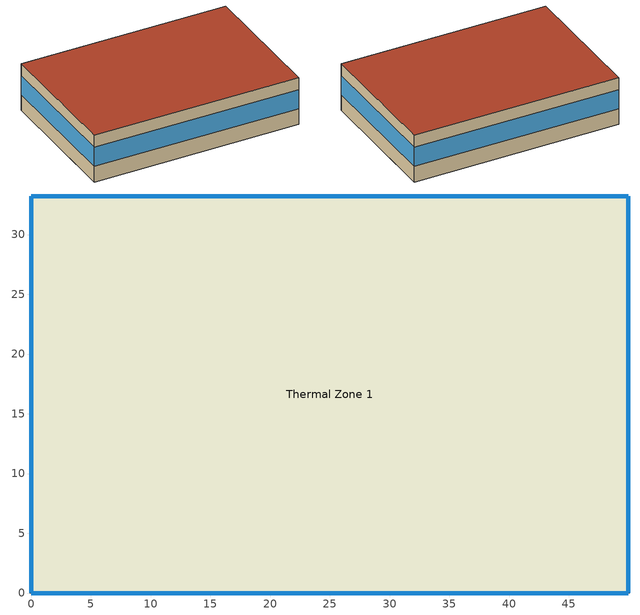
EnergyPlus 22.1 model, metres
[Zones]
Thermal Zone 1
 floor ground (ExtSlabCarpet 4in ClimateZone 1-8): 49.99,33.22 49.99,0 0,0 0,33.22 z0
 wall outside (ASHRAE 189.1-2009 ExtWall Mass ClimateZone 5): 49.99,0 49.99,33.22 0,33.22 0,0 49.99,0 z0:11.89
 window (ASHRAE 189.1-2009 ExtWindow ClimateZone 4-5): 49.99,0.03 49.99,33.2 / 49.96,33.22 0.03,33.22 / 0.03,0 49.96,0 / 0,33.2 0,0.03 z4:8.76
 roof outside (ASHRAE 189.1-2009 ExtRoof IEAD ClimateZone 2-5): 49.99,0 49.99,33.22 0,33.22 0,0 z11.89
[Building]
Building 1
[Site:Location]
Site 1: Latitude {deg}=0; Longitude {deg}=0; Time Zone {hr}=0; Elevation {m}=0
[Material] Thermal Absorptance=0.9
Name | Roughness | Thickness {m} | Conductivity {W/m-K} | Density {kg/m3} | Specific Heat {J/kg-K} | Solar Absorptance | Visible Absorptance
1/2IN Gypsum | Smooth | 0.0127 | 0.16 | 784.9 | 830 | 0.4 | 0.4
1IN Stucco | Smooth | 0.0253 | 0.6918 | 1858 | 837 | 0.92 | 0.92
8IN Concrete HW | MediumRough | 0.2033 | 1.7296 | 2243 | 837 | 0.65 | 0.65
MAT-CC05 4 HW CONCRETE | Rough | 0.1016 | 1.311 | 2240 | 836.8 | 0.85 | 0.85
Metal Decking | MediumSmooth | 0.0015 | 45.006 | 7680 | 418.4 | 0.6 | 0.6
Roof Insulation [21] | MediumRough | 0.2105 | 0.049 | 265 | 836.8 | 0.7 | 0.7
Roof Membrane | VeryRough | 0.0095 | 0.16 | 1121.29 | 1460 | 0.7 | 0.7
Wall Insulation [40] | MediumRough | 0.0794 | 0.0432 | 91 | 837 | 0.5 | 0.5
[Material:NoMass]
CP02 CARPET PAD: Roughness=Smooth; Thermal Resistance {m2-K/W}=0.1; Thermal Absorptance=0.9; Solar Absorptance=0.8; Visible Absorptance=0.8
[WindowMaterial:Glazing]
Theoretical Glass [207]: Optical Data Type=SpectralAverage; Thickness {m}=0.003; Solar Transmittance at Normal Incidence=0.3311; Front Side Solar Reflectance at Normal Incidence=0.6189; Back Side Solar Reflectance at Normal Incidence=0; Visible Transmittance at Normal Incidence=0.44; Front Side Visible Reflectance at Normal Incidence=0.51; Back Side Visible Reflectance at Normal Incidence=0; Infrared Transmittance at Normal Incidence=0; Front Side Infrared Hemispherical Emissivity=0.9; Back Side Infrared Hemispherical Emissivity=0.9; Conductivity {W/m-K}=0.0133; Dirt Correction Factor for Solar and Visible Transmittance=1; Solar Diffusing=No
[Construction]
ASHRAE 189.1-2009 ExtRoof IEAD ClimateZone 2-5: Roof Membrane, Roof Insulation [21], Metal Decking
ASHRAE 189.1-2009 ExtWall Mass ClimateZone 5: 1IN Stucco, 8IN Concrete HW, Wall Insulation [40], 1/2IN Gypsum
ASHRAE 189.1-2009 ExtWindow ClimateZone 4-5: Theoretical Glass [207]
ExtSlabCarpet 4in ClimateZone 1-8: MAT-CC05 4 HW CONCRETE, CP02 CARPET PAD
[Zone]
Thermal Zone 1: Multiplier=1; Part of Total Floor Area=Yes
[ZoneControl:Thermostat]
Thermal Zone 1 Thermostat: Zone or ZoneList=Thermal Zone 1; Control Type Schedule=Thermal Zone 1 Thermostat Schedule; Control 1=Thermal Zone 1 Thermostat; Temperature Difference Between Cutout And Setpoint {deltaC}=0
[ThermostatSetpoint:DualSetpoint]
Thermal Zone 1 Thermostat: Heating Setpoint Temperature Schedule=Medium Office HtgSetp; Cooling Setpoint Temperature Schedule=Medium Office ClgSetp
[ZoneVentilation:DesignFlowRate]
Thermal Zone 1 Ventilation per Person: Zone or ZoneList=Thermal Zone 1; Schedule=Office Work Occ; Design Flow Rate Calculation Method=Flow/Person; Flow Rate per Person {m3/s-person}=0.00943895
[Schedule:Compact]
Thermal Zone 1 Thermostat Schedule: Through: 12/31, For: AllDays, Until: 24:00, 4
[Schedule:Day:Interval]
Medium Office HtgSetp Default Schedule: No, 06:00, 15.6, 22:00, 21, 24:00, 15.6
Medium Office HtgSetp Rule 2 Day Schedule: No, 06:00, 15.6, 18:00, 21, 24:00, 15.6
Medium Office HtgSetp Rule 1 Day Schedule; Medium Office HtgSetp Summer Design Day: No, 24:00, 15.6
Medium Office HtgSetp Winter Design Day: No, 24:00, 21
Medium Office ClgSetp Default Schedule; Medium Office ClgSetp Summer Design Day: No, 06:00, 26.7, 22:00, 24, 24:00, 26.7
Medium Office ClgSetp Rule 2 Day Schedule: No, 06:00, 26.7, 18:00, 24, 24:00, 26.7
Medium Office ClgSetp Rule 1 Day Schedule; Medium Office ClgSetp Winter Design Day: No, 24:00, 26.7
Office Bldg Occ Default Schedule: No, 06:00, 0, 07:00, 0.1, 08:00, 0.2, 12:00, 0.85, 13:00, 0.5, 17:00, 0.85, 18:00, 0.7, 20:00, 0.4, 22:00, 0.1, 24:00, 0.05
Office Bldg Occ Rule 1 Day Schedule; Office Bldg Occ Winter Design Day: No, 24:00, 0
Office Bldg Occ Rule 2 Day Schedule: No, 06:00, 0, 08:00, 0.1, 14:00, 0.4, 17:00, 0.1, 24:00, 0
Office Bldg Occ Summer Design Day: No, 06:00, 0, 22:00, 1, 24:00, 0.05
[Schedule:Week:Daily]
Medium Office HtgSetp Week Rule - Jan1-Jan3: Medium Office HtgSetp Default Schedule, Medium Office HtgSetp Default Schedule, Medium Office HtgSetp Default Schedule, Medium Office HtgSetp Default Schedule, Medium Office HtgSetp Default Schedule, Medium Office HtgSetp Default Schedule, Medium Office HtgSetp Rule 2 Day Schedule, Medium Office HtgSetp Default Schedule, Medium Office HtgSetp Summer Design Day, Medium Office HtgSetp Winter Design Day, Medium Office HtgSetp Default Schedule, Medium Office HtgSetp Default Schedule
Medium Office HtgSetp Week Rule - Jan4-Dec31: Medium Office HtgSetp Rule 1 Day Schedule, Medium Office HtgSetp Default Schedule, Medium Office HtgSetp Default Schedule, Medium Office HtgSetp Default Schedule, Medium Office HtgSetp Default Schedule, Medium Office HtgSetp Default Schedule, Medium Office HtgSetp Rule 2 Day Schedule, Medium Office HtgSetp Default Schedule, Medium Office HtgSetp Summer Design Day, Medium Office HtgSetp Winter Design Day, Medium Office HtgSetp Default Schedule, Medium Office HtgSetp Default Schedule
Medium Office ClgSetp Week Rule - Jan1-Jan3: Medium Office ClgSetp Default Schedule, Medium Office ClgSetp Default Schedule, Medium Office ClgSetp Default Schedule, Medium Office ClgSetp Default Schedule, Medium Office ClgSetp Default Schedule, Medium Office ClgSetp Default Schedule, Medium Office ClgSetp Rule 2 Day Schedule, Medium Office ClgSetp Default Schedule, Medium Office ClgSetp Summer Design Day, Medium Office ClgSetp Winter Design Day, Medium Office ClgSetp Default Schedule, Medium Office ClgSetp Default Schedule
Medium Office ClgSetp Week Rule - Jan4-Dec31: Medium Office ClgSetp Rule 1 Day Schedule, Medium Office ClgSetp Default Schedule, Medium Office ClgSetp Default Schedule, Medium Office ClgSetp Default Schedule, Medium Office ClgSetp Default Schedule, Medium Office ClgSetp Default Schedule, Medium Office ClgSetp Rule 2 Day Schedule, Medium Office ClgSetp Default Schedule, Medium Office ClgSetp Summer Design Day, Medium Office ClgSetp Winter Design Day, Medium Office ClgSetp Default Schedule, Medium Office ClgSetp Default Schedule
Office Work Occ Week Rule - Jan1-Jan3: Office Bldg Occ Default Schedule, Office Bldg Occ Default Schedule, Office Bldg Occ Default Schedule, Office Bldg Occ Default Schedule, Office Bldg Occ Default Schedule, Office Bldg Occ Default Schedule, Office Bldg Occ Rule 2 Day Schedule, Office Bldg Occ Default Schedule, Office Bldg Occ Summer Design Day, Office Bldg Occ Winter Design Day, Office Bldg Occ Default Schedule, Office Bldg Occ Default Schedule
Office Work Occ Week Rule - Jan4-Dec31: Office Bldg Occ Rule 1 Day Schedule, Office Bldg Occ Default Schedule, Office Bldg Occ Default Schedule, Office Bldg Occ Default Schedule, Office Bldg Occ Default Schedule, Office Bldg Occ Default Schedule, Office Bldg Occ Rule 2 Day Schedule, Office Bldg Occ Default Schedule, Office Bldg Occ Summer Design Day, Office Bldg Occ Winter Design Day, Office Bldg Occ Default Schedule, Office Bldg Occ Default Schedule
[Schedule:Year]
Medium Office HtgSetp: Medium Office HtgSetp Week Rule - Jan1-Jan3, 1, 1, 1, 3, Medium Office HtgSetp Week Rule - Jan4-Dec31, 1, 4, 12, 31
Medium Office ClgSetp: Medium Office ClgSetp Week Rule - Jan1-Jan3, 1, 1, 1, 3, Medium Office ClgSetp Week Rule - Jan4-Dec31, 1, 4, 12, 31
Office Work Occ: Office Work Occ Week Rule - Jan1-Jan3, 1, 1, 1, 3, Office Work Occ Week Rule - Jan4-Dec31, 1, 4, 12, 31
